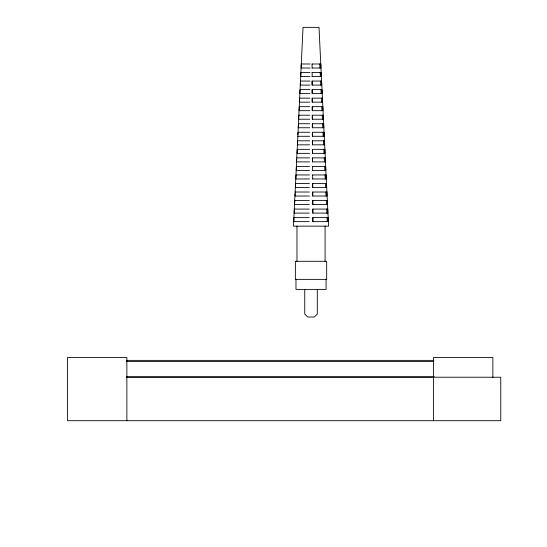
<?xml version="1.0" encoding="UTF-8"?>
<svg xmlns="http://www.w3.org/2000/svg" width="547" height="547" viewBox="0 0 547 547"><rect width="100%" height="100%" fill="white"/><g stroke="black" fill="none" stroke-linecap="round" stroke-linejoin="round"><path stroke-width="0.82" d="M294.662 202.958L294.778 200.551L309.356 200.551M295.106 193.617L294.99 196.031L309.376 196.031M296.734 159.485L293.452 226.15L328.597 226.15L325.233 157.878L312.474 157.878L312.494 161.891L325.424 161.891L325.472 161.091L320.761 63.999L311.981 63.999M297.917 134.685L298.033 132.271L309.711 132.271M310.067 63.999L301.288 63.999L297.028 153.358L309.602 153.358M310.046 68.013L301.096 68.013L303.038 27.35L319.017 27.35L320.952 68.013L312.002 68.013M310.026 72.532L300.884 72.532L300.693 76.546L310.005 76.546M312.022 72.532L321.164 72.532L321.356 76.546L312.05 76.546M309.978 81.065L300.474 81.065L300.282 85.086L309.958 85.086M309.937 89.599L300.071 89.599L299.872 92.416L299.879 93.619L309.91 93.619M309.889 98.139L299.66 98.139L299.469 102.152L309.869 102.152M309.848 106.672L299.257 106.672L299.065 110.685L309.821 110.685M309.8 115.205L298.847 115.205L298.655 117.714L298.655 119.219L309.78 119.219M309.752 123.738L298.443 123.738L298.252 127.752L309.732 127.752M297.841 136.292L309.691 136.292M309.664 140.805L297.63 140.805L297.438 143.02L297.438 144.825L309.643 144.825M309.623 149.345L297.219 149.345L296.577 161.091L296.624 161.891L309.554 161.891M296.816 157.878L309.575 157.878M309.534 166.411L296.406 166.411L296.214 170.425L309.513 170.425M312.515 166.411L325.643 166.411L325.834 170.425L312.535 170.425M309.486 174.944L296.002 174.944L295.811 178.965L309.465 178.965M312.563 174.944L326.053 174.944L326.244 178.965L312.583 178.965M309.445 183.477L295.592 183.477L295.401 187.498L309.424 187.498M312.604 183.477L326.456 183.477L326.648 187.498L312.624 187.498L312.611 184.284M295.182 192.018L309.397 192.018M294.587 204.564L309.335 204.564M309.308 209.084L294.368 209.084L294.177 213.098L309.287 213.098M309.267 217.617L293.965 217.617L293.773 221.631L309.246 221.631M126.672 360.384L433.839 360.384M126.678 361.567L433.839 361.567M126.391 376.828L434.345 376.828M126.87 377.225L500.758 377.225L500.758 420.705L67.575 420.705L67.575 357.458L126.87 357.458L126.87 420.705M319.756 63.999L319.947 68.013M320.166 72.532L320.357 76.546M320.576 81.065L320.768 85.086M320.98 89.599L321.171 93.619M321.39 98.139L321.581 102.152M321.793 106.672L321.985 110.685M322.204 115.205L322.395 119.219M322.607 123.738L322.798 127.752M323.017 132.271L323.209 136.292M323.421 140.805L323.612 144.825M323.831 149.345L324.022 153.358M324.234 157.878L324.426 161.891M324.644 166.411L324.836 170.425M325.048 174.944L325.239 178.965M325.458 183.477L325.65 187.498M325.862 192.018L326.053 196.031M326.272 200.551L326.463 204.564M326.675 209.084L326.874 213.098M327.085 217.617L327.277 221.631M312.091 63.999L312.111 68.013M312.132 72.532L312.159 76.546M312.18 81.065L312.2 85.086M312.221 89.599L312.248 93.619M312.269 98.139L312.289 102.152M312.316 106.672L312.337 110.685M312.358 115.205L312.378 119.219M312.405 123.738L312.426 127.752M312.446 132.271L312.467 136.292M312.494 140.805L312.515 144.825M312.535 149.345L312.556 153.358M312.583 157.878L312.604 161.891M312.624 166.411L312.645 170.425M312.672 174.944L312.693 178.965M312.713 183.477L312.734 187.498M312.761 192.018L312.781 196.031M312.802 200.551L312.822 204.564M312.85 209.084L312.87 213.098M312.891 217.617L312.911 221.631M492.854 377.697L492.854 357.458L433.559 357.458L433.559 420.705M326.074 279.367L326.074 289.404L295.975 289.404L295.975 279.367M325.082 226.15L325.082 261.295M317.301 289.329L317.301 314.005L314.286 317.021L307.763 317.021L304.747 314.005L304.747 289.329M296.966 226.15L296.966 261.295M323.393 117.714L323.393 119.219L312.269 119.219L312.248 115.205L323.202 115.205L323.393 117.714M322.176 92.416L322.169 93.619L312.139 93.619L312.111 89.599L321.978 89.599L322.176 92.416M295.872 261.295L295.373 261.794L295.373 279.367L326.675 279.367L326.675 261.794L326.176 261.295L295.872 261.295M321.574 81.065L312.07 81.065L312.091 85.086L321.766 85.086L321.574 81.065M322.388 98.139L312.159 98.139L312.18 102.152L322.58 102.152L322.388 98.139M322.792 106.672L312.207 106.672L312.228 110.685L322.983 110.685L322.792 106.672M323.605 123.738L312.296 123.738L312.316 127.752L323.797 127.752L323.605 123.738M324.015 132.271L312.337 132.271L312.358 136.292L324.207 136.292L324.015 132.271M324.419 140.805L312.385 140.805L312.405 144.825L324.61 144.825L324.419 140.805M324.829 149.345L312.426 149.345L312.446 153.358L325.021 153.358L324.829 149.345M326.867 192.018L312.652 192.018L312.672 196.031L327.058 196.031L326.867 192.018M327.27 200.551L312.693 200.551L312.713 204.564L327.462 204.564L327.27 200.551M327.68 209.084L312.74 209.084L312.761 213.098L327.872 213.098L327.68 209.084M328.084 217.617L312.781 217.617L312.802 221.631L328.275 221.631L328.084 217.617"/></g></svg>
